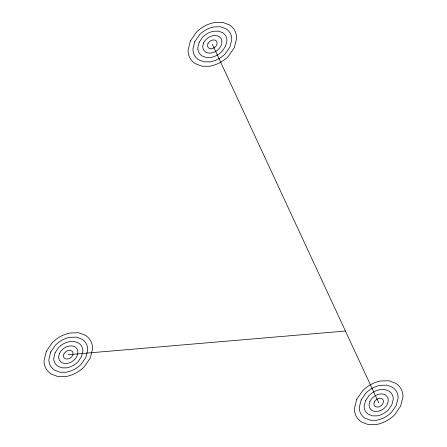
<?xml version="1.0" encoding="UTF-8"?>
<svg xmlns="http://www.w3.org/2000/svg" width="447" height="447" viewBox="0 0 447 447"><rect width="100%" height="100%" fill="white"/><g stroke="black" fill="none" stroke-linecap="round" stroke-linejoin="round"><path stroke-width="0.67" d="M68.307 354.683L345.43 331.026M212.359 44.298L378.693 402.702M46.359 351.292L44.069 360.383A44.974 25.965 0 0 0 45.583 367.803A28.714 16.578 0 0 0 51.114 374.022L58.121 376.631L65.815 376.631A30.491 17.606 0 0 0 76.621 372.608A44.974 25.965 0 0 0 84.366 366.613L90.255 358.081L92.54 348.99A44.974 25.965 0 0 0 91.026 341.564A28.714 16.578 0 0 0 85.5 335.345L78.493 332.736L70.162 332.976A28.714 16.578 0 0 0 59.987 336.764A44.974 25.965 0 0 0 52.249 342.754L46.359 351.292M50.746 351.968L48.913 359.243A35.978 20.774 0 0 0 50.125 365.182A22.97 13.265 0 0 0 54.551 370.155L60.155 372.245L66.312 372.239A24.395 14.08 0 0 0 74.956 369.021A35.978 20.774 0 0 0 81.153 364.227L85.863 357.399L87.696 350.13A35.978 20.774 0 0 0 86.483 344.19A22.97 13.265 0 0 0 82.058 339.217L76.454 337.127L69.793 337.317A22.97 13.265 0 0 0 61.652 340.351A35.978 20.774 0 0 0 55.456 345.14L50.746 351.968M55.137 352.649L53.763 358.103A26.982 15.578 0 0 0 54.674 362.556A17.232 9.946 0 0 0 57.987 366.289L62.194 367.853L66.815 367.853A18.293 10.56 0 0 0 73.297 365.439A26.982 15.578 0 0 0 77.94 361.841L81.471 356.723L82.846 351.269A26.982 15.578 0 0 0 81.941 346.816A17.232 9.946 0 0 0 78.622 343.084L74.414 341.519L69.419 341.659A17.232 9.946 0 0 0 63.312 343.933A26.982 15.578 0 0 0 58.669 347.526L55.137 352.649M59.524 353.326L58.607 356.963L59.216 359.93L61.429 362.422C69.134 366.529 80.181 357.902 77.392 349.437L75.18 346.95C69.386 343.933 62.256 347.895 59.524 353.326M63.915 354.007L63.457 355.823L63.759 357.309L64.865 358.555C68.721 360.606 74.241 356.293 72.85 352.063L71.743 350.817C68.844 349.308 65.279 351.292 63.915 354.007M190.411 40.901L188.12 49.991A44.974 25.965 0 0 0 189.634 57.417A28.714 16.578 0 0 0 195.166 63.636L202.173 66.245L209.872 66.24A30.491 17.606 0 0 0 220.673 62.217A44.974 25.965 0 0 0 228.417 56.227L234.306 47.695L236.597 38.604A44.974 25.965 0 0 0 235.077 31.178A28.714 16.578 0 0 0 229.551 24.959L222.545 22.35L214.214 22.59A28.714 16.578 0 0 0 204.039 26.379A44.974 25.965 0 0 0 196.3 32.368L190.411 40.901M194.797 41.582L192.964 48.852A35.978 20.774 0 0 0 194.182 54.791A22.97 13.265 0 0 0 198.602 59.769L204.206 61.854L210.369 61.854A24.395 14.08 0 0 0 219.013 58.635A35.978 20.774 0 0 0 225.204 53.841L229.914 47.013L231.747 39.744A35.978 20.774 0 0 0 230.535 33.804A22.97 13.265 0 0 0 226.109 28.826L220.505 26.742L213.845 26.932A22.97 13.265 0 0 0 205.704 29.96A35.978 20.774 0 0 0 199.513 34.754L194.797 41.582M199.189 42.258L197.814 47.717A26.982 15.578 0 0 0 198.725 52.17A17.232 9.946 0 0 0 202.044 55.903L206.246 57.467L210.867 57.462A18.293 10.56 0 0 0 217.348 55.048A26.982 15.578 0 0 0 221.991 51.455L225.528 46.337L226.903 40.878A26.982 15.578 0 0 0 225.992 36.425A17.232 9.946 0 0 0 222.673 32.692L218.471 31.128L213.47 31.273A17.232 9.946 0 0 0 207.369 33.547A26.982 15.578 0 0 0 202.72 37.14L199.189 42.258M203.581 42.94L202.664 46.577L203.268 49.544L205.48 52.031C213.185 56.138 224.232 47.511 221.444 39.051L219.237 36.565C213.437 33.547 206.313 37.509 203.581 42.94M207.967 43.616L207.509 45.438L207.81 46.924L208.917 48.164C212.772 50.22 218.298 45.907 216.901 41.672L215.795 40.431C212.901 38.923 209.336 40.901 207.967 43.616M356.745 399.305L354.46 408.396A44.974 25.965 0 0 0 355.974 415.822A28.714 16.578 0 0 0 361.5 422.041L368.507 424.65L376.206 424.644A30.491 17.606 0 0 0 387.013 420.621A44.974 25.965 0 0 0 394.751 414.632L400.641 406.099L402.931 397.009A44.974 25.965 0 0 0 401.417 389.583A28.714 16.578 0 0 0 395.886 383.364L388.879 380.755L380.553 380.995A28.714 16.578 0 0 0 370.379 384.783A44.974 25.965 0 0 0 362.634 390.773L356.745 399.305M361.137 399.987L359.304 407.256A35.978 20.774 0 0 0 360.517 413.196A22.97 13.265 0 0 0 364.942 418.174L370.546 420.258L376.704 420.258A24.395 14.08 0 0 0 385.348 417.04A35.978 20.774 0 0 0 391.544 412.246L396.254 405.418L398.087 398.148A35.978 20.774 0 0 0 396.875 392.209A22.97 13.265 0 0 0 392.449 387.231L386.845 385.146L380.179 385.336A22.97 13.265 0 0 0 372.044 388.365A35.978 20.774 0 0 0 365.847 393.159L361.137 399.987M365.529 400.663L364.154 406.122A26.982 15.578 0 0 0 365.059 410.575A17.232 9.946 0 0 0 368.378 414.308L372.586 415.872L377.201 415.866A18.293 10.56 0 0 0 383.688 413.453A26.982 15.578 0 0 0 388.331 409.86L391.863 404.742L393.237 399.283A26.982 15.578 0 0 0 392.326 394.83A17.232 9.946 0 0 0 389.013 391.097L384.806 389.533L379.81 389.678A17.232 9.946 0 0 0 373.703 391.952A26.982 15.578 0 0 0 369.06 395.545L365.529 400.663M369.915 401.345L368.998 404.982L369.608 407.949L371.82 410.435C379.52 414.542 390.572 405.915 387.784 397.456L385.571 394.969C379.777 391.952 372.647 395.913 369.915 401.345M374.307 402.021L373.848 403.842L374.15 405.328L375.257 406.569C379.106 408.625 384.632 404.311 383.241 400.076L382.135 398.836C379.235 397.327 375.67 399.305 374.307 402.021"/></g></svg>
